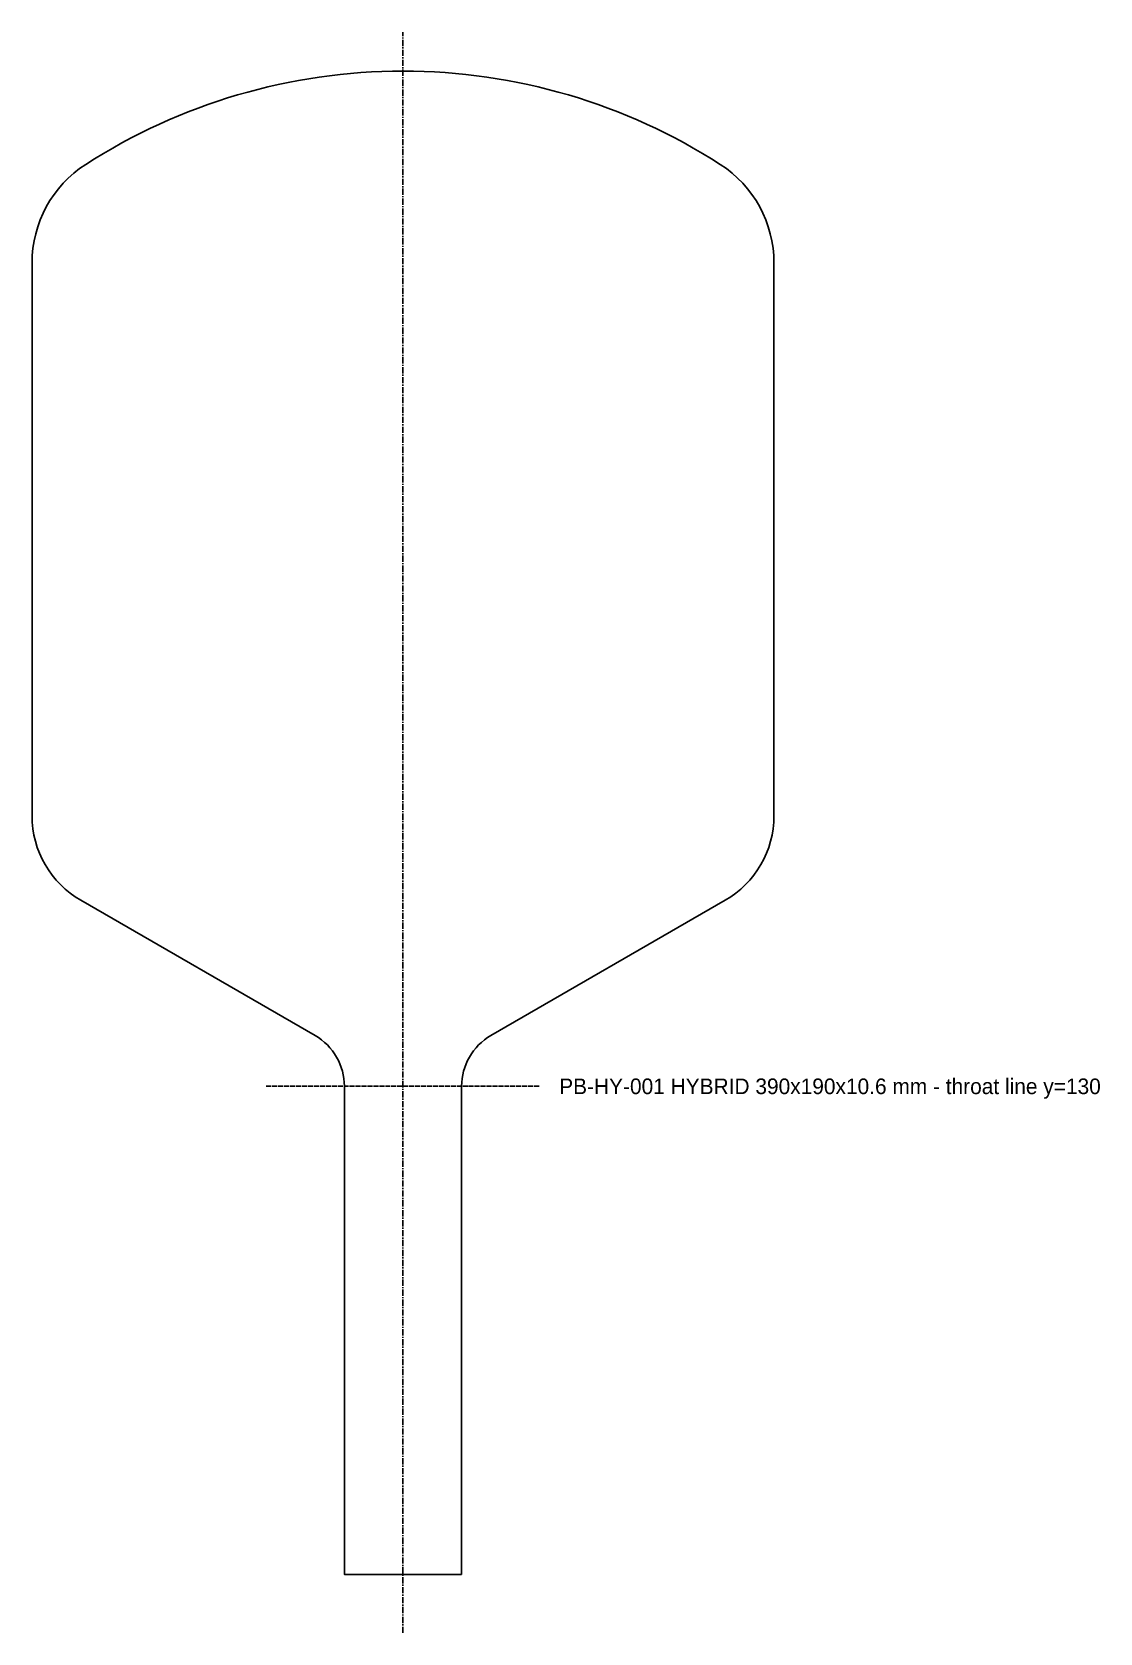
# Model space of a CAD drawing. Header units: millimetres. Extents: x -95 to 178, y -10 to 400.
import ezdxf

# ---------------------------------------------------------------- set-up
doc = ezdxf.new("R2010")
doc.units = ezdxf.units.MM
doc.linetypes.add('CENTER', pattern=[5.08, 3.175, -0.635, 0.635, -0.635])
doc.linetypes.add('DASHED', pattern=[1.524, 1.27, -0.254])
for name, color, linetype in [('CENTRE', 1, 'CENTER'), ('NOTES', 3, 'Continuous'), ('PROFILE', 7, 'Continuous'), ('REFERENCE', 8, 'DASHED')]:
    doc.layers.add(name, color=color, linetype=linetype)

msp = doc.modelspace()

# ---------------------------------------------------------------- linework, layer by layer
at = {"layer": 'CENTRE', "ltscale": 0.5}
msp.add_line((0, -10), (0, 400), dxfattribs=at)
at = {"layer": 'PROFILE'}
msp.add_lwpolyline([(15, 5), (15, 130, -0.267949), (22.5, 142.99), (82.5, 177.63, 0.267949), (95, 199.28), (95, 340.87, 0.25491), (81.25, 366.09, 0.14409), (0, 390, 0.14409), (-81.25, 366.09, 0.25491), (-95, 340.87), (-95, 199.28, 0.267949), (-82.5, 177.63), (-22.5, 142.99, -0.267949), (-15, 130), (-15, 5)], format="xyb", close=True, dxfattribs=at)
at = {"layer": 'REFERENCE'}
msp.add_line((-35, 130), (35, 130), dxfattribs=at)

# ---------------------------------------------------------------- texts
at = {"layer": 'NOTES'}
msp.add_text('PB-HY-001 HYBRID 390x190x10.6 mm - throat line y=130', height=4, dxfattribs=at).set_placement((40, 128))

doc.saveas('drawing.dxf')
